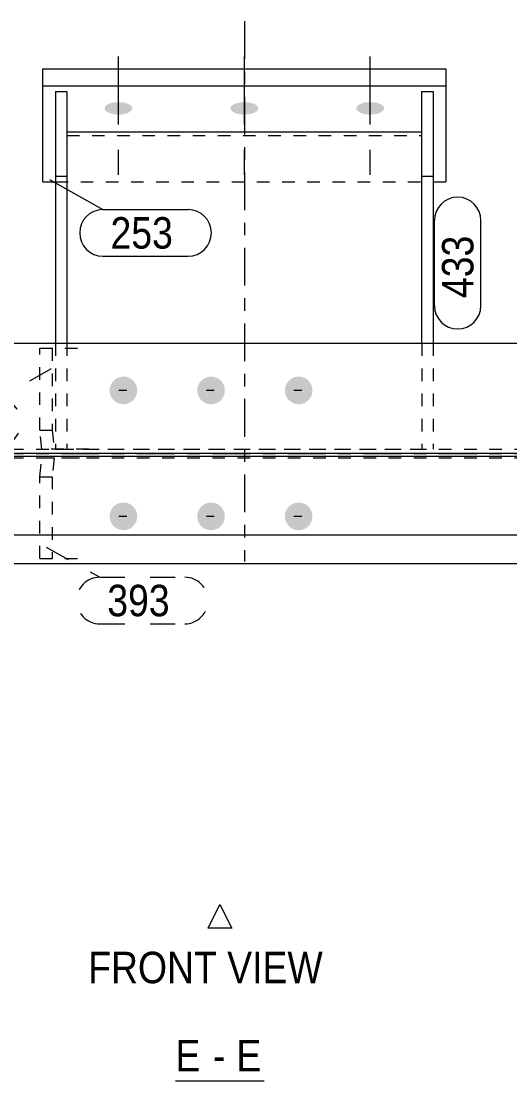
# Model space of a CAD drawing. Header units: millimetres. Extents: x 2 to 825, y 1 to 579.
# Drawn here: x 555.6 to 594.4, y 318.8 to 402.9 of the extents above; entities that cross this region are included whole.
import ezdxf

# ---------------------------------------------------------------- set-up
doc = ezdxf.new("R2010")
doc.units = ezdxf.units.MM
for name, pattern in [('XKITLINE00', [0]), ('XKITLINE01', [4, 1, -1, 1, -1]), ('XKITLINE02', [4, 2, -2]), ('XKITLINE03', [6, 3, -1, 1, -1])]:
    doc.linetypes.add(name, pattern=pattern)
for name, color, linetype, lineweight in [('Bolt', 3, 'Continuous', 0), ('Dimensions', 7, 'Continuous', 0), ('OtherObjectType', 7, 'Continuous', 0), ('Part', 2, 'Continuous', 0), ('PartMark', 7, 'Continuous', 0)]:
    doc.layers.add(name, color=color, linetype=linetype, lineweight=lineweight)
doc.styles.add('ARIAL', font='ARIAL.TTF')

# ---------------------------------------------------------------- blocks, each defined once
blk = doc.blocks.new('*A123')
at = {"layer": 'Bolt'}
for points in [[(564.811, 373.591), (564.81, 373.564), (564.808, 373.537), (564.806, 373.51), (564.803, 373.483), (564.799, 373.457), (564.795, 373.43), (564.79, 373.403), (564.784, 373.377), (564.778, 373.351), (564.771, 373.325), (564.764, 373.299), (564.756, 373.273), (564.747, 373.247), (564.738, 373.222), (564.728, 373.197), (564.717, 373.172), (564.706, 373.148), (564.694, 373.123), (564.682, 373.099), (564.669, 373.076), (564.655, 373.053), (564.641, 373.03), (564.627, 373.007), (564.611, 372.985), (564.596, 372.963), (564.579, 372.941), (564.563, 372.92), (564.545, 372.9), (564.528, 372.879), (564.509, 372.86), (564.491, 372.84), (564.471, 372.821), (564.452, 372.803), (564.432, 372.785), (564.411, 372.768), (564.39, 372.751), (564.369, 372.735), (564.347, 372.719), (564.325, 372.703), (564.302, 372.689), (564.279, 372.675), (564.256, 372.661), (564.233, 372.648), (564.209, 372.635), (564.185, 372.624), (564.16, 372.612), (564.136, 372.602), (564.111, 372.592), (564.086, 372.582), (564.06, 372.574), (564.035, 372.565), (564.009, 372.558), (563.983, 372.551), (563.957, 372.545), (563.931, 372.539), (563.904, 372.534), (563.878, 372.53), (563.851, 372.526), (563.824, 372.523), (563.798, 372.521), (563.771, 372.519), (563.744, 372.518), (563.717, 372.518), (563.69, 372.518), (563.663, 372.519), (563.637, 372.521), (563.61, 372.523), (563.583, 372.526), (563.557, 372.53), (563.53, 372.534), (563.504, 372.539), (563.477, 372.545), (563.451, 372.551), (563.425, 372.558), (563.4, 372.565), (563.374, 372.574), (563.349, 372.582), (563.323, 372.592), (563.298, 372.602), (563.274, 372.612), (563.249, 372.624), (563.225, 372.635), (563.201, 372.648), (563.178, 372.661), (563.155, 372.675), (563.132, 372.689), (563.109, 372.703), (563.087, 372.719), (563.065, 372.735), (563.044, 372.751), (563.023, 372.768), (563.003, 372.785), (562.982, 372.803), (562.963, 372.821), (562.944, 372.84), (562.925, 372.86), (562.907, 372.879), (562.889, 372.9), (562.871, 372.92), (562.855, 372.941), (562.838, 372.963), (562.823, 372.985), (562.808, 373.007), (562.793, 373.03), (562.779, 373.053), (562.765, 373.076), (562.752, 373.099), (562.74, 373.123), (562.728, 373.148), (562.717, 373.172), (562.706, 373.197), (562.696, 373.222), (562.687, 373.247), (562.678, 373.273), (562.67, 373.299), (562.663, 373.325), (562.656, 373.351), (562.65, 373.377), (562.644, 373.403), (562.639, 373.43), (562.635, 373.457), (562.631, 373.483), (562.628, 373.51), (562.626, 373.537), (562.624, 373.564), (562.623, 373.591), (562.623, 373.618), (562.623, 373.645), (562.624, 373.672), (562.626, 373.699), (562.628, 373.726), (562.631, 373.753), (562.635, 373.779), (562.639, 373.806), (562.644, 373.833), (562.65, 373.859), (562.656, 373.885), (562.663, 373.911), (562.67, 373.937), (562.678, 373.963), (562.687, 373.989), (562.696, 374.014), (562.706, 374.039), (562.717, 374.064), (562.728, 374.088), (562.74, 374.113), (562.752, 374.137), (562.765, 374.16), (562.779, 374.184), (562.793, 374.207), (562.808, 374.229), (562.823, 374.251), (562.838, 374.273), (562.855, 374.295), (562.871, 374.316), (562.889, 374.337), (562.907, 374.357), (562.925, 374.377), (562.944, 374.396), (562.963, 374.415), (562.982, 374.433), (563.003, 374.451), (563.023, 374.468), (563.044, 374.485), (563.065, 374.502), (563.087, 374.517), (563.109, 374.533), (563.132, 374.547), (563.155, 374.562), (563.178, 374.575), (563.201, 374.588), (563.225, 374.601), (563.249, 374.612), (563.274, 374.624), (563.298, 374.634), (563.323, 374.644), (563.349, 374.654), (563.374, 374.663), (563.4, 374.671), (563.425, 374.678), (563.451, 374.685), (563.477, 374.691), (563.504, 374.697), (563.53, 374.702), (563.557, 374.706), (563.583, 374.71), (563.61, 374.713), (563.637, 374.715), (563.663, 374.717), (563.69, 374.718), (563.717, 374.718), (563.744, 374.718), (563.771, 374.717), (563.798, 374.715), (563.824, 374.713), (563.851, 374.71), (563.878, 374.706), (563.904, 374.702), (563.931, 374.697), (563.957, 374.691), (563.983, 374.685), (564.009, 374.678), (564.035, 374.671), (564.06, 374.663), (564.086, 374.654), (564.111, 374.644), (564.136, 374.634), (564.16, 374.624), (564.185, 374.612), (564.209, 374.601), (564.233, 374.588), (564.256, 374.575), (564.279, 374.562), (564.302, 374.547), (564.325, 374.533), (564.347, 374.517), (564.369, 374.502), (564.39, 374.485), (564.411, 374.468), (564.432, 374.451), (564.452, 374.433), (564.471, 374.415), (564.491, 374.396), (564.509, 374.377), (564.528, 374.357), (564.545, 374.337), (564.563, 374.316), (564.579, 374.295), (564.596, 374.273), (564.611, 374.251), (564.627, 374.229), (564.641, 374.207), (564.655, 374.184), (564.669, 374.16), (564.682, 374.137), (564.694, 374.113), (564.706, 374.088), (564.717, 374.064), (564.728, 374.039), (564.738, 374.014), (564.747, 373.989), (564.756, 373.963), (564.764, 373.937), (564.771, 373.911), (564.778, 373.885), (564.784, 373.859), (564.79, 373.833), (564.795, 373.806), (564.799, 373.779), (564.803, 373.753), (564.806, 373.726), (564.808, 373.699), (564.81, 373.672), (564.811, 373.645), (564.811, 373.618)], [(571.772, 373.591), (571.771, 373.564), (571.769, 373.537), (571.767, 373.51), (571.764, 373.483), (571.761, 373.457), (571.756, 373.43), (571.751, 373.403), (571.746, 373.377), (571.74, 373.351), (571.733, 373.325), (571.725, 373.299), (571.717, 373.273), (571.708, 373.247), (571.699, 373.222), (571.689, 373.197), (571.679, 373.172), (571.667, 373.148), (571.656, 373.123), (571.643, 373.099), (571.63, 373.076), (571.617, 373.053), (571.603, 373.03), (571.588, 373.007), (571.573, 372.985), (571.557, 372.963), (571.541, 372.941), (571.524, 372.92), (571.507, 372.9), (571.489, 372.879), (571.471, 372.86), (571.452, 372.84), (571.433, 372.821), (571.413, 372.803), (571.393, 372.785), (571.372, 372.768), (571.352, 372.751), (571.33, 372.735), (571.308, 372.719), (571.286, 372.703), (571.264, 372.689), (571.241, 372.675), (571.218, 372.661), (571.194, 372.648), (571.17, 372.635), (571.146, 372.624), (571.122, 372.612), (571.097, 372.602), (571.072, 372.592), (571.047, 372.582), (571.022, 372.574), (570.996, 372.565), (570.97, 372.558), (570.944, 372.551), (570.918, 372.545), (570.892, 372.539), (570.866, 372.534), (570.839, 372.53), (570.812, 372.526), (570.786, 372.523), (570.759, 372.521), (570.732, 372.519), (570.705, 372.518), (570.678, 372.518), (570.652, 372.518), (570.625, 372.519), (570.598, 372.521), (570.571, 372.523), (570.545, 372.526), (570.518, 372.53), (570.491, 372.534), (570.465, 372.539), (570.439, 372.545), (570.413, 372.551), (570.387, 372.558), (570.361, 372.565), (570.335, 372.574), (570.31, 372.582), (570.285, 372.592), (570.26, 372.602), (570.235, 372.612), (570.211, 372.624), (570.187, 372.635), (570.163, 372.648), (570.139, 372.661), (570.116, 372.675), (570.093, 372.689), (570.071, 372.703), (570.049, 372.719), (570.027, 372.735), (570.005, 372.751), (569.985, 372.768), (569.964, 372.785), (569.944, 372.803), (569.924, 372.821), (569.905, 372.84), (569.886, 372.86), (569.868, 372.879), (569.85, 372.9), (569.833, 372.92), (569.816, 372.941), (569.8, 372.963), (569.784, 372.985), (569.769, 373.007), (569.754, 373.03), (569.74, 373.053), (569.727, 373.076), (569.714, 373.099), (569.701, 373.123), (569.69, 373.148), (569.678, 373.172), (569.668, 373.197), (569.658, 373.222), (569.648, 373.247), (569.64, 373.273), (569.632, 373.299), (569.624, 373.325), (569.617, 373.351), (569.611, 373.377), (569.606, 373.403), (569.601, 373.43), (569.596, 373.457), (569.593, 373.483), (569.59, 373.51), (569.588, 373.537), (569.586, 373.564), (569.585, 373.591), (569.585, 373.618), (569.585, 373.645), (569.586, 373.672), (569.588, 373.699), (569.59, 373.726), (569.593, 373.753), (569.596, 373.779), (569.601, 373.806), (569.606, 373.833), (569.611, 373.859), (569.617, 373.885), (569.624, 373.911), (569.632, 373.937), (569.64, 373.963), (569.648, 373.989), (569.658, 374.014), (569.668, 374.039), (569.678, 374.064), (569.69, 374.088), (569.701, 374.113), (569.714, 374.137), (569.727, 374.16), (569.74, 374.184), (569.754, 374.207), (569.769, 374.229), (569.784, 374.251), (569.8, 374.273), (569.816, 374.295), (569.833, 374.316), (569.85, 374.337), (569.868, 374.357), (569.886, 374.377), (569.905, 374.396), (569.924, 374.415), (569.944, 374.433), (569.964, 374.451), (569.985, 374.468), (570.005, 374.485), (570.027, 374.502), (570.049, 374.517), (570.071, 374.533), (570.093, 374.547), (570.116, 374.562), (570.139, 374.575), (570.163, 374.588), (570.187, 374.601), (570.211, 374.612), (570.235, 374.624), (570.26, 374.634), (570.285, 374.644), (570.31, 374.654), (570.335, 374.663), (570.361, 374.671), (570.387, 374.678), (570.413, 374.685), (570.439, 374.691), (570.465, 374.697), (570.491, 374.702), (570.518, 374.706), (570.545, 374.71), (570.571, 374.713), (570.598, 374.715), (570.625, 374.717), (570.652, 374.718), (570.678, 374.718), (570.705, 374.718), (570.732, 374.717), (570.759, 374.715), (570.786, 374.713), (570.812, 374.71), (570.839, 374.706), (570.866, 374.702), (570.892, 374.697), (570.918, 374.691), (570.944, 374.685), (570.97, 374.678), (570.996, 374.671), (571.022, 374.663), (571.047, 374.654), (571.072, 374.644), (571.097, 374.634), (571.122, 374.624), (571.146, 374.612), (571.17, 374.601), (571.194, 374.588), (571.218, 374.575), (571.241, 374.562), (571.264, 374.547), (571.286, 374.533), (571.308, 374.517), (571.33, 374.502), (571.352, 374.485), (571.372, 374.468), (571.393, 374.451), (571.413, 374.433), (571.433, 374.415), (571.452, 374.396), (571.471, 374.377), (571.489, 374.357), (571.507, 374.337), (571.524, 374.316), (571.541, 374.295), (571.557, 374.273), (571.573, 374.251), (571.588, 374.229), (571.603, 374.207), (571.617, 374.184), (571.63, 374.16), (571.643, 374.137), (571.656, 374.113), (571.667, 374.088), (571.679, 374.064), (571.689, 374.039), (571.699, 374.014), (571.708, 373.989), (571.717, 373.963), (571.725, 373.937), (571.733, 373.911), (571.74, 373.885), (571.746, 373.859), (571.751, 373.833), (571.756, 373.806), (571.761, 373.779), (571.764, 373.753), (571.767, 373.726), (571.769, 373.699), (571.771, 373.672), (571.772, 373.645), (571.772, 373.618)], [(578.733, 373.591), (578.732, 373.564), (578.731, 373.537), (578.729, 373.51), (578.726, 373.483), (578.722, 373.457), (578.718, 373.43), (578.713, 373.403), (578.707, 373.377), (578.701, 373.351), (578.694, 373.325), (578.687, 373.299), (578.679, 373.273), (578.67, 373.247), (578.66, 373.222), (578.651, 373.197), (578.64, 373.172), (578.629, 373.148), (578.617, 373.123), (578.605, 373.099), (578.592, 373.076), (578.578, 373.053), (578.564, 373.03), (578.549, 373.007), (578.534, 372.985), (578.519, 372.963), (578.502, 372.941), (578.485, 372.92), (578.468, 372.9), (578.45, 372.879), (578.432, 372.86), (578.413, 372.84), (578.394, 372.821), (578.375, 372.803), (578.354, 372.785), (578.334, 372.768), (578.313, 372.751), (578.292, 372.735), (578.27, 372.719), (578.248, 372.703), (578.225, 372.689), (578.202, 372.675), (578.179, 372.661), (578.156, 372.648), (578.132, 372.635), (578.108, 372.624), (578.083, 372.612), (578.058, 372.602), (578.034, 372.592), (578.008, 372.582), (577.983, 372.574), (577.957, 372.565), (577.932, 372.558), (577.906, 372.551), (577.88, 372.545), (577.853, 372.539), (577.827, 372.534), (577.8, 372.53), (577.774, 372.526), (577.747, 372.523), (577.72, 372.521), (577.694, 372.519), (577.667, 372.518), (577.64, 372.518), (577.613, 372.518), (577.586, 372.519), (577.559, 372.521), (577.533, 372.523), (577.506, 372.526), (577.479, 372.53), (577.453, 372.534), (577.426, 372.539), (577.4, 372.545), (577.374, 372.551), (577.348, 372.558), (577.322, 372.565), (577.297, 372.574), (577.271, 372.582), (577.246, 372.592), (577.221, 372.602), (577.197, 372.612), (577.172, 372.624), (577.148, 372.635), (577.124, 372.648), (577.101, 372.661), (577.077, 372.675), (577.055, 372.689), (577.032, 372.703), (577.01, 372.719), (576.988, 372.735), (576.967, 372.751), (576.946, 372.768), (576.925, 372.785), (576.905, 372.803), (576.886, 372.821), (576.866, 372.84), (576.848, 372.86), (576.829, 372.879), (576.812, 372.9), (576.794, 372.92), (576.777, 372.941), (576.761, 372.963), (576.745, 372.985), (576.73, 373.007), (576.716, 373.03), (576.702, 373.053), (576.688, 373.076), (576.675, 373.099), (576.663, 373.123), (576.651, 373.148), (576.64, 373.172), (576.629, 373.197), (576.619, 373.222), (576.61, 373.247), (576.601, 373.273), (576.593, 373.299), (576.586, 373.325), (576.579, 373.351), (576.573, 373.377), (576.567, 373.403), (576.562, 373.43), (576.558, 373.457), (576.554, 373.483), (576.551, 373.51), (576.549, 373.537), (576.547, 373.564), (576.546, 373.591), (576.546, 373.618), (576.546, 373.645), (576.547, 373.672), (576.549, 373.699), (576.551, 373.726), (576.554, 373.753), (576.558, 373.779), (576.562, 373.806), (576.567, 373.833), (576.573, 373.859), (576.579, 373.885), (576.586, 373.911), (576.593, 373.937), (576.601, 373.963), (576.61, 373.989), (576.619, 374.014), (576.629, 374.039), (576.64, 374.064), (576.651, 374.088), (576.663, 374.113), (576.675, 374.137), (576.688, 374.16), (576.702, 374.184), (576.716, 374.207), (576.73, 374.229), (576.745, 374.251), (576.761, 374.273), (576.777, 374.295), (576.794, 374.316), (576.812, 374.337), (576.829, 374.357), (576.848, 374.377), (576.866, 374.396), (576.886, 374.415), (576.905, 374.433), (576.925, 374.451), (576.946, 374.468), (576.967, 374.485), (576.988, 374.502), (577.01, 374.517), (577.032, 374.533), (577.055, 374.547), (577.077, 374.562), (577.101, 374.575), (577.124, 374.588), (577.148, 374.601), (577.172, 374.612), (577.197, 374.624), (577.221, 374.634), (577.246, 374.644), (577.271, 374.654), (577.297, 374.663), (577.322, 374.671), (577.348, 374.678), (577.374, 374.685), (577.4, 374.691), (577.426, 374.697), (577.453, 374.702), (577.479, 374.706), (577.506, 374.71), (577.533, 374.713), (577.559, 374.715), (577.586, 374.717), (577.613, 374.718), (577.64, 374.718), (577.667, 374.718), (577.694, 374.717), (577.72, 374.715), (577.747, 374.713), (577.774, 374.71), (577.8, 374.706), (577.827, 374.702), (577.853, 374.697), (577.88, 374.691), (577.906, 374.685), (577.932, 374.678), (577.957, 374.671), (577.983, 374.663), (578.008, 374.654), (578.034, 374.644), (578.058, 374.634), (578.083, 374.624), (578.108, 374.612), (578.132, 374.601), (578.156, 374.588), (578.179, 374.575), (578.202, 374.562), (578.225, 374.547), (578.248, 374.533), (578.27, 374.517), (578.292, 374.502), (578.313, 374.485), (578.334, 374.468), (578.354, 374.451), (578.375, 374.433), (578.394, 374.415), (578.413, 374.396), (578.432, 374.377), (578.45, 374.357), (578.468, 374.337), (578.485, 374.316), (578.502, 374.295), (578.519, 374.273), (578.534, 374.251), (578.549, 374.229), (578.564, 374.207), (578.578, 374.184), (578.592, 374.16), (578.605, 374.137), (578.617, 374.113), (578.629, 374.088), (578.64, 374.064), (578.651, 374.039), (578.66, 374.014), (578.67, 373.989), (578.679, 373.963), (578.687, 373.937), (578.694, 373.911), (578.701, 373.885), (578.707, 373.859), (578.713, 373.833), (578.718, 373.806), (578.722, 373.779), (578.726, 373.753), (578.729, 373.726), (578.731, 373.699), (578.732, 373.672), (578.733, 373.645), (578.734, 373.618)], [(564.811, 363.591), (564.81, 363.564), (564.808, 363.537), (564.806, 363.51), (564.803, 363.483), (564.799, 363.457), (564.795, 363.43), (564.79, 363.403), (564.784, 363.377), (564.778, 363.351), (564.771, 363.325), (564.764, 363.299), (564.756, 363.273), (564.747, 363.247), (564.738, 363.222), (564.728, 363.197), (564.717, 363.172), (564.706, 363.148), (564.694, 363.123), (564.682, 363.099), (564.669, 363.076), (564.655, 363.053), (564.641, 363.03), (564.627, 363.007), (564.611, 362.985), (564.596, 362.963), (564.579, 362.941), (564.563, 362.92), (564.545, 362.9), (564.528, 362.879), (564.509, 362.86), (564.491, 362.84), (564.471, 362.821), (564.452, 362.803), (564.432, 362.785), (564.411, 362.768), (564.39, 362.751), (564.369, 362.735), (564.347, 362.719), (564.325, 362.703), (564.302, 362.689), (564.279, 362.675), (564.256, 362.661), (564.233, 362.648), (564.209, 362.635), (564.185, 362.624), (564.16, 362.612), (564.136, 362.602), (564.111, 362.592), (564.086, 362.582), (564.06, 362.574), (564.035, 362.565), (564.009, 362.558), (563.983, 362.551), (563.957, 362.545), (563.931, 362.539), (563.904, 362.534), (563.878, 362.53), (563.851, 362.526), (563.824, 362.523), (563.798, 362.521), (563.771, 362.519), (563.744, 362.518), (563.717, 362.518), (563.69, 362.518), (563.663, 362.519), (563.637, 362.521), (563.61, 362.523), (563.583, 362.526), (563.557, 362.53), (563.53, 362.534), (563.504, 362.539), (563.477, 362.545), (563.451, 362.551), (563.425, 362.558), (563.4, 362.565), (563.374, 362.574), (563.349, 362.582), (563.323, 362.592), (563.298, 362.602), (563.274, 362.612), (563.249, 362.624), (563.225, 362.635), (563.201, 362.648), (563.178, 362.661), (563.155, 362.675), (563.132, 362.689), (563.109, 362.703), (563.087, 362.719), (563.065, 362.735), (563.044, 362.751), (563.023, 362.768), (563.003, 362.785), (562.982, 362.803), (562.963, 362.821), (562.944, 362.84), (562.925, 362.86), (562.907, 362.879), (562.889, 362.9), (562.871, 362.92), (562.855, 362.941), (562.838, 362.963), (562.823, 362.985), (562.808, 363.007), (562.793, 363.03), (562.779, 363.053), (562.765, 363.076), (562.752, 363.099), (562.74, 363.123), (562.728, 363.148), (562.717, 363.172), (562.706, 363.197), (562.696, 363.222), (562.687, 363.247), (562.678, 363.273), (562.67, 363.299), (562.663, 363.325), (562.656, 363.351), (562.65, 363.377), (562.644, 363.403), (562.639, 363.43), (562.635, 363.457), (562.631, 363.483), (562.628, 363.51), (562.626, 363.537), (562.624, 363.564), (562.623, 363.591), (562.623, 363.618), (562.623, 363.645), (562.624, 363.672), (562.626, 363.699), (562.628, 363.726), (562.631, 363.753), (562.635, 363.779), (562.639, 363.806), (562.644, 363.833), (562.65, 363.859), (562.656, 363.885), (562.663, 363.911), (562.67, 363.937), (562.678, 363.963), (562.687, 363.989), (562.696, 364.014), (562.706, 364.039), (562.717, 364.064), (562.728, 364.088), (562.74, 364.113), (562.752, 364.137), (562.765, 364.16), (562.779, 364.184), (562.793, 364.207), (562.808, 364.229), (562.823, 364.251), (562.838, 364.273), (562.855, 364.295), (562.871, 364.316), (562.889, 364.337), (562.907, 364.357), (562.925, 364.377), (562.944, 364.396), (562.963, 364.415), (562.982, 364.433), (563.003, 364.451), (563.023, 364.468), (563.044, 364.485), (563.065, 364.502), (563.087, 364.517), (563.109, 364.533), (563.132, 364.547), (563.155, 364.562), (563.178, 364.575), (563.201, 364.588), (563.225, 364.601), (563.249, 364.612), (563.274, 364.624), (563.298, 364.634), (563.323, 364.644), (563.349, 364.654), (563.374, 364.663), (563.4, 364.671), (563.425, 364.678), (563.451, 364.685), (563.477, 364.691), (563.504, 364.697), (563.53, 364.702), (563.557, 364.706), (563.583, 364.71), (563.61, 364.713), (563.637, 364.715), (563.663, 364.717), (563.69, 364.718), (563.717, 364.718), (563.744, 364.718), (563.771, 364.717), (563.798, 364.715), (563.824, 364.713), (563.851, 364.71), (563.878, 364.706), (563.904, 364.702), (563.931, 364.697), (563.957, 364.691), (563.983, 364.685), (564.009, 364.678), (564.035, 364.671), (564.06, 364.663), (564.086, 364.654), (564.111, 364.644), (564.136, 364.634), (564.16, 364.624), (564.185, 364.612), (564.209, 364.601), (564.233, 364.588), (564.256, 364.575), (564.279, 364.562), (564.302, 364.547), (564.325, 364.533), (564.347, 364.517), (564.369, 364.502), (564.39, 364.485), (564.411, 364.468), (564.432, 364.451), (564.452, 364.433), (564.471, 364.415), (564.491, 364.396), (564.509, 364.377), (564.528, 364.357), (564.545, 364.337), (564.563, 364.316), (564.579, 364.295), (564.596, 364.273), (564.611, 364.251), (564.627, 364.229), (564.641, 364.207), (564.655, 364.184), (564.669, 364.16), (564.682, 364.137), (564.694, 364.113), (564.706, 364.088), (564.717, 364.064), (564.728, 364.039), (564.738, 364.014), (564.747, 363.989), (564.756, 363.963), (564.764, 363.937), (564.771, 363.911), (564.778, 363.885), (564.784, 363.859), (564.79, 363.833), (564.795, 363.806), (564.799, 363.779), (564.803, 363.753), (564.806, 363.726), (564.808, 363.699), (564.81, 363.672), (564.811, 363.645), (564.811, 363.618)], [(571.772, 363.591), (571.771, 363.564), (571.769, 363.537), (571.767, 363.51), (571.764, 363.483), (571.761, 363.457), (571.756, 363.43), (571.751, 363.403), (571.746, 363.377), (571.74, 363.351), (571.733, 363.325), (571.725, 363.299), (571.717, 363.273), (571.708, 363.247), (571.699, 363.222), (571.689, 363.197), (571.679, 363.172), (571.667, 363.148), (571.656, 363.123), (571.643, 363.099), (571.63, 363.076), (571.617, 363.053), (571.603, 363.03), (571.588, 363.007), (571.573, 362.985), (571.557, 362.963), (571.541, 362.941), (571.524, 362.92), (571.507, 362.9), (571.489, 362.879), (571.471, 362.86), (571.452, 362.84), (571.433, 362.821), (571.413, 362.803), (571.393, 362.785), (571.372, 362.768), (571.352, 362.751), (571.33, 362.735), (571.308, 362.719), (571.286, 362.703), (571.264, 362.689), (571.241, 362.675), (571.218, 362.661), (571.194, 362.648), (571.17, 362.635), (571.146, 362.624), (571.122, 362.612), (571.097, 362.602), (571.072, 362.592), (571.047, 362.582), (571.022, 362.574), (570.996, 362.565), (570.97, 362.558), (570.944, 362.551), (570.918, 362.545), (570.892, 362.539), (570.866, 362.534), (570.839, 362.53), (570.812, 362.526), (570.786, 362.523), (570.759, 362.521), (570.732, 362.519), (570.705, 362.518), (570.678, 362.518), (570.652, 362.518), (570.625, 362.519), (570.598, 362.521), (570.571, 362.523), (570.545, 362.526), (570.518, 362.53), (570.491, 362.534), (570.465, 362.539), (570.439, 362.545), (570.413, 362.551), (570.387, 362.558), (570.361, 362.565), (570.335, 362.574), (570.31, 362.582), (570.285, 362.592), (570.26, 362.602), (570.235, 362.612), (570.211, 362.624), (570.187, 362.635), (570.163, 362.648), (570.139, 362.661), (570.116, 362.675), (570.093, 362.689), (570.071, 362.703), (570.049, 362.719), (570.027, 362.735), (570.005, 362.751), (569.985, 362.768), (569.964, 362.785), (569.944, 362.803), (569.924, 362.821), (569.905, 362.84), (569.886, 362.86), (569.868, 362.879), (569.85, 362.9), (569.833, 362.92), (569.816, 362.941), (569.8, 362.963), (569.784, 362.985), (569.769, 363.007), (569.754, 363.03), (569.74, 363.053), (569.727, 363.076), (569.714, 363.099), (569.701, 363.123), (569.69, 363.148), (569.678, 363.172), (569.668, 363.197), (569.658, 363.222), (569.648, 363.247), (569.64, 363.273), (569.632, 363.299), (569.624, 363.325), (569.617, 363.351), (569.611, 363.377), (569.606, 363.403), (569.601, 363.43), (569.596, 363.457), (569.593, 363.483), (569.59, 363.51), (569.588, 363.537), (569.586, 363.564), (569.585, 363.591), (569.585, 363.618), (569.585, 363.645), (569.586, 363.672), (569.588, 363.699), (569.59, 363.726), (569.593, 363.753), (569.596, 363.779), (569.601, 363.806), (569.606, 363.833), (569.611, 363.859), (569.617, 363.885), (569.624, 363.911), (569.632, 363.937), (569.64, 363.963), (569.648, 363.989), (569.658, 364.014), (569.668, 364.039), (569.678, 364.064), (569.69, 364.088), (569.701, 364.113), (569.714, 364.137), (569.727, 364.16), (569.74, 364.184), (569.754, 364.207), (569.769, 364.229), (569.784, 364.251), (569.8, 364.273), (569.816, 364.295), (569.833, 364.316), (569.85, 364.337), (569.868, 364.357), (569.886, 364.377), (569.905, 364.396), (569.924, 364.415), (569.944, 364.433), (569.964, 364.451), (569.985, 364.468), (570.005, 364.485), (570.027, 364.502), (570.049, 364.517), (570.071, 364.533), (570.093, 364.547), (570.116, 364.562), (570.139, 364.575), (570.163, 364.588), (570.187, 364.601), (570.211, 364.612), (570.235, 364.624), (570.26, 364.634), (570.285, 364.644), (570.31, 364.654), (570.335, 364.663), (570.361, 364.671), (570.387, 364.678), (570.413, 364.685), (570.439, 364.691), (570.465, 364.697), (570.491, 364.702), (570.518, 364.706), (570.545, 364.71), (570.571, 364.713), (570.598, 364.715), (570.625, 364.717), (570.652, 364.718), (570.678, 364.718), (570.705, 364.718), (570.732, 364.717), (570.759, 364.715), (570.786, 364.713), (570.812, 364.71), (570.839, 364.706), (570.866, 364.702), (570.892, 364.697), (570.918, 364.691), (570.944, 364.685), (570.97, 364.678), (570.996, 364.671), (571.022, 364.663), (571.047, 364.654), (571.072, 364.644), (571.097, 364.634), (571.122, 364.624), (571.146, 364.612), (571.17, 364.601), (571.194, 364.588), (571.218, 364.575), (571.241, 364.562), (571.264, 364.547), (571.286, 364.533), (571.308, 364.517), (571.33, 364.502), (571.352, 364.485), (571.372, 364.468), (571.393, 364.451), (571.413, 364.433), (571.433, 364.415), (571.452, 364.396), (571.471, 364.377), (571.489, 364.357), (571.507, 364.337), (571.524, 364.316), (571.541, 364.295), (571.557, 364.273), (571.573, 364.251), (571.588, 364.229), (571.603, 364.207), (571.617, 364.184), (571.63, 364.16), (571.643, 364.137), (571.656, 364.113), (571.667, 364.088), (571.679, 364.064), (571.689, 364.039), (571.699, 364.014), (571.708, 363.989), (571.717, 363.963), (571.725, 363.937), (571.733, 363.911), (571.74, 363.885), (571.746, 363.859), (571.751, 363.833), (571.756, 363.806), (571.761, 363.779), (571.764, 363.753), (571.767, 363.726), (571.769, 363.699), (571.771, 363.672), (571.772, 363.645), (571.772, 363.618)], [(578.733, 363.591), (578.732, 363.564), (578.731, 363.537), (578.729, 363.51), (578.726, 363.483), (578.722, 363.457), (578.718, 363.43), (578.713, 363.403), (578.707, 363.377), (578.701, 363.351), (578.694, 363.325), (578.687, 363.299), (578.679, 363.273), (578.67, 363.247), (578.66, 363.222), (578.651, 363.197), (578.64, 363.172), (578.629, 363.148), (578.617, 363.123), (578.605, 363.099), (578.592, 363.076), (578.578, 363.053), (578.564, 363.03), (578.549, 363.007), (578.534, 362.985), (578.519, 362.963), (578.502, 362.941), (578.485, 362.92), (578.468, 362.9), (578.45, 362.879), (578.432, 362.86), (578.413, 362.84), (578.394, 362.821), (578.375, 362.803), (578.354, 362.785), (578.334, 362.768), (578.313, 362.751), (578.292, 362.735), (578.27, 362.719), (578.248, 362.703), (578.225, 362.689), (578.202, 362.675), (578.179, 362.661), (578.156, 362.648), (578.132, 362.635), (578.108, 362.624), (578.083, 362.612), (578.058, 362.602), (578.034, 362.592), (578.008, 362.582), (577.983, 362.574), (577.957, 362.565), (577.932, 362.558), (577.906, 362.551), (577.88, 362.545), (577.853, 362.539), (577.827, 362.534), (577.8, 362.53), (577.774, 362.526), (577.747, 362.523), (577.72, 362.521), (577.694, 362.519), (577.667, 362.518), (577.64, 362.518), (577.613, 362.518), (577.586, 362.519), (577.559, 362.521), (577.533, 362.523), (577.506, 362.526), (577.479, 362.53), (577.453, 362.534), (577.426, 362.539), (577.4, 362.545), (577.374, 362.551), (577.348, 362.558), (577.322, 362.565), (577.297, 362.574), (577.271, 362.582), (577.246, 362.592), (577.221, 362.602), (577.197, 362.612), (577.172, 362.624), (577.148, 362.635), (577.124, 362.648), (577.101, 362.661), (577.077, 362.675), (577.055, 362.689), (577.032, 362.703), (577.01, 362.719), (576.988, 362.735), (576.967, 362.751), (576.946, 362.768), (576.925, 362.785), (576.905, 362.803), (576.886, 362.821), (576.866, 362.84), (576.848, 362.86), (576.829, 362.879), (576.812, 362.9), (576.794, 362.92), (576.777, 362.941), (576.761, 362.963), (576.745, 362.985), (576.73, 363.007), (576.716, 363.03), (576.702, 363.053), (576.688, 363.076), (576.675, 363.099), (576.663, 363.123), (576.651, 363.148), (576.64, 363.172), (576.629, 363.197), (576.619, 363.222), (576.61, 363.247), (576.601, 363.273), (576.593, 363.299), (576.586, 363.325), (576.579, 363.351), (576.573, 363.377), (576.567, 363.403), (576.562, 363.43), (576.558, 363.457), (576.554, 363.483), (576.551, 363.51), (576.549, 363.537), (576.547, 363.564), (576.546, 363.591), (576.546, 363.618), (576.546, 363.645), (576.547, 363.672), (576.549, 363.699), (576.551, 363.726), (576.554, 363.753), (576.558, 363.779), (576.562, 363.806), (576.567, 363.833), (576.573, 363.859), (576.579, 363.885), (576.586, 363.911), (576.593, 363.937), (576.601, 363.963), (576.61, 363.989), (576.619, 364.014), (576.629, 364.039), (576.64, 364.064), (576.651, 364.088), (576.663, 364.113), (576.675, 364.137), (576.688, 364.16), (576.702, 364.184), (576.716, 364.207), (576.73, 364.229), (576.745, 364.251), (576.761, 364.273), (576.777, 364.295), (576.794, 364.316), (576.812, 364.337), (576.829, 364.357), (576.848, 364.377), (576.866, 364.396), (576.886, 364.415), (576.905, 364.433), (576.925, 364.451), (576.946, 364.468), (576.967, 364.485), (576.988, 364.502), (577.01, 364.517), (577.032, 364.533), (577.055, 364.547), (577.077, 364.562), (577.101, 364.575), (577.124, 364.588), (577.148, 364.601), (577.172, 364.612), (577.197, 364.624), (577.221, 364.634), (577.246, 364.644), (577.271, 364.654), (577.297, 364.663), (577.322, 364.671), (577.348, 364.678), (577.374, 364.685), (577.4, 364.691), (577.426, 364.697), (577.453, 364.702), (577.479, 364.706), (577.506, 364.71), (577.533, 364.713), (577.559, 364.715), (577.586, 364.717), (577.613, 364.718), (577.64, 364.718), (577.667, 364.718), (577.694, 364.717), (577.72, 364.715), (577.747, 364.713), (577.774, 364.71), (577.8, 364.706), (577.827, 364.702), (577.853, 364.697), (577.88, 364.691), (577.906, 364.685), (577.932, 364.678), (577.957, 364.671), (577.983, 364.663), (578.008, 364.654), (578.034, 364.644), (578.058, 364.634), (578.083, 364.624), (578.108, 364.612), (578.132, 364.601), (578.156, 364.588), (578.179, 364.575), (578.202, 364.562), (578.225, 364.547), (578.248, 364.533), (578.27, 364.517), (578.292, 364.502), (578.313, 364.485), (578.334, 364.468), (578.354, 364.451), (578.375, 364.433), (578.394, 364.415), (578.413, 364.396), (578.432, 364.377), (578.45, 364.357), (578.468, 364.337), (578.485, 364.316), (578.502, 364.295), (578.519, 364.273), (578.534, 364.251), (578.549, 364.229), (578.564, 364.207), (578.578, 364.184), (578.592, 364.16), (578.605, 364.137), (578.617, 364.113), (578.629, 364.088), (578.64, 364.064), (578.651, 364.039), (578.66, 364.014), (578.67, 363.989), (578.679, 363.963), (578.687, 363.937), (578.694, 363.911), (578.701, 363.885), (578.707, 363.859), (578.713, 363.833), (578.718, 363.806), (578.722, 363.779), (578.726, 363.753), (578.729, 363.726), (578.731, 363.699), (578.732, 363.672), (578.733, 363.645), (578.734, 363.618)]]:
    blk.add_hatch(color=3, dxfattribs=at).paths.add_polyline_path(points, flags=17)
at = {"layer": 'Bolt', "color": 3, "linetype": 'XKITLINE00', "lineweight": 0}
for p, q in [((563.974, 373.618), (563.345, 373.618)), ((570.935, 373.618), (570.306, 373.618)), ((577.897, 373.618), (577.267, 373.618)), ((563.974, 363.618), (563.345, 363.618)), ((570.935, 363.618), (570.306, 363.618)), ((577.897, 363.618), (577.267, 363.618))]:
    blk.add_line(p, q, dxfattribs=at)
blk = doc.blocks.new('*A127')
at = {"layer": 'Bolt'}
for points in [[(563.376, 396.514), (563.43, 396.512), (563.484, 396.509), (563.537, 396.505), (563.59, 396.499), (563.642, 396.493), (563.693, 396.485), (563.743, 396.477), (563.793, 396.467), (563.841, 396.456), (563.888, 396.444), (563.934, 396.431), (563.978, 396.417), (564.02, 396.402), (564.061, 396.387), (564.1, 396.37), (564.137, 396.352), (564.173, 396.334), (564.206, 396.315), (564.237, 396.295), (564.266, 396.275), (564.293, 396.254), (564.317, 396.232), (564.339, 396.21), (564.358, 396.187), (564.375, 396.164), (564.389, 396.141), (564.401, 396.117), (564.411, 396.093), (564.417, 396.069), (564.421, 396.045), (564.422, 396.021), (564.421, 395.997), (564.417, 395.973), (564.411, 395.949), (564.401, 395.925), (564.389, 395.901), (564.375, 395.878), (564.358, 395.855), (564.339, 395.832), (564.317, 395.81), (564.293, 395.789), (564.266, 395.768), (564.237, 395.747), (564.206, 395.727), (564.173, 395.708), (564.137, 395.69), (564.1, 395.672), (564.061, 395.656), (564.02, 395.64), (563.978, 395.625), (563.934, 395.611), (563.888, 395.598), (563.841, 395.586), (563.793, 395.575), (563.743, 395.565), (563.693, 395.557), (563.642, 395.549), (563.59, 395.543), (563.537, 395.537), (563.484, 395.533), (563.43, 395.53), (563.376, 395.528), (563.322, 395.528), (563.268, 395.528), (563.215, 395.53), (563.161, 395.533), (563.108, 395.537), (563.055, 395.543), (563.003, 395.549), (562.952, 395.557), (562.901, 395.565), (562.852, 395.575), (562.804, 395.586), (562.757, 395.598), (562.711, 395.611), (562.667, 395.625), (562.625, 395.64), (562.584, 395.656), (562.545, 395.672), (562.507, 395.69), (562.472, 395.708), (562.439, 395.727), (562.408, 395.747), (562.379, 395.768), (562.352, 395.789), (562.328, 395.81), (562.306, 395.832), (562.287, 395.855), (562.27, 395.878), (562.255, 395.901), (562.244, 395.925), (562.234, 395.949), (562.228, 395.973), (562.224, 395.997), (562.222, 396.021), (562.224, 396.045), (562.228, 396.069), (562.234, 396.093), (562.244, 396.117), (562.255, 396.141), (562.27, 396.164), (562.287, 396.187), (562.306, 396.21), (562.328, 396.232), (562.352, 396.254), (562.379, 396.275), (562.408, 396.295), (562.439, 396.315), (562.472, 396.334), (562.507, 396.352), (562.545, 396.37), (562.584, 396.387), (562.625, 396.402), (562.667, 396.417), (562.711, 396.431), (562.757, 396.444), (562.804, 396.456), (562.852, 396.467), (562.901, 396.477), (562.952, 396.485), (563.003, 396.493), (563.055, 396.499), (563.108, 396.505), (563.161, 396.509), (563.215, 396.512), (563.268, 396.514), (563.322, 396.514)], [(573.376, 396.514), (573.43, 396.512), (573.484, 396.509), (573.537, 396.505), (573.59, 396.499), (573.642, 396.493), (573.693, 396.485), (573.743, 396.477), (573.793, 396.467), (573.841, 396.456), (573.888, 396.444), (573.934, 396.431), (573.978, 396.417), (574.02, 396.402), (574.061, 396.387), (574.1, 396.37), (574.137, 396.352), (574.173, 396.334), (574.206, 396.315), (574.237, 396.295), (574.266, 396.275), (574.293, 396.254), (574.317, 396.232), (574.339, 396.21), (574.358, 396.187), (574.375, 396.164), (574.389, 396.141), (574.401, 396.117), (574.411, 396.093), (574.417, 396.069), (574.421, 396.045), (574.422, 396.021), (574.421, 395.997), (574.417, 395.973), (574.411, 395.949), (574.401, 395.925), (574.389, 395.901), (574.375, 395.878), (574.358, 395.855), (574.339, 395.832), (574.317, 395.81), (574.293, 395.789), (574.266, 395.768), (574.237, 395.747), (574.206, 395.727), (574.173, 395.708), (574.137, 395.69), (574.1, 395.672), (574.061, 395.656), (574.02, 395.64), (573.978, 395.625), (573.934, 395.611), (573.888, 395.598), (573.841, 395.586), (573.793, 395.575), (573.743, 395.565), (573.693, 395.557), (573.642, 395.549), (573.59, 395.543), (573.537, 395.537), (573.484, 395.533), (573.43, 395.53), (573.376, 395.528), (573.322, 395.528), (573.268, 395.528), (573.215, 395.53), (573.161, 395.533), (573.108, 395.537), (573.055, 395.543), (573.003, 395.549), (572.952, 395.557), (572.901, 395.565), (572.852, 395.575), (572.804, 395.586), (572.757, 395.598), (572.711, 395.611), (572.667, 395.625), (572.625, 395.64), (572.584, 395.656), (572.545, 395.672), (572.507, 395.69), (572.472, 395.708), (572.439, 395.727), (572.408, 395.747), (572.379, 395.768), (572.352, 395.789), (572.328, 395.81), (572.306, 395.832), (572.287, 395.855), (572.27, 395.878), (572.255, 395.901), (572.244, 395.925), (572.234, 395.949), (572.228, 395.973), (572.224, 395.997), (572.222, 396.021), (572.224, 396.045), (572.228, 396.069), (572.234, 396.093), (572.244, 396.117), (572.255, 396.141), (572.27, 396.164), (572.287, 396.187), (572.306, 396.21), (572.328, 396.232), (572.352, 396.254), (572.379, 396.275), (572.408, 396.295), (572.439, 396.315), (572.472, 396.334), (572.507, 396.352), (572.545, 396.37), (572.584, 396.387), (572.625, 396.402), (572.667, 396.417), (572.711, 396.431), (572.757, 396.444), (572.804, 396.456), (572.852, 396.467), (572.901, 396.477), (572.952, 396.485), (573.003, 396.493), (573.055, 396.499), (573.108, 396.505), (573.161, 396.509), (573.215, 396.512), (573.268, 396.514), (573.322, 396.514)], [(583.376, 396.514), (583.43, 396.512), (583.484, 396.509), (583.537, 396.505), (583.59, 396.499), (583.642, 396.493), (583.693, 396.485), (583.743, 396.477), (583.793, 396.467), (583.841, 396.456), (583.888, 396.444), (583.934, 396.431), (583.978, 396.417), (584.02, 396.402), (584.061, 396.387), (584.1, 396.37), (584.137, 396.352), (584.173, 396.334), (584.206, 396.315), (584.237, 396.295), (584.266, 396.275), (584.293, 396.254), (584.317, 396.232), (584.339, 396.21), (584.358, 396.187), (584.375, 396.164), (584.389, 396.141), (584.401, 396.117), (584.411, 396.093), (584.417, 396.069), (584.421, 396.045), (584.422, 396.021), (584.421, 395.997), (584.417, 395.973), (584.411, 395.949), (584.401, 395.925), (584.389, 395.901), (584.375, 395.878), (584.358, 395.855), (584.339, 395.832), (584.317, 395.81), (584.293, 395.789), (584.266, 395.768), (584.237, 395.747), (584.206, 395.727), (584.173, 395.708), (584.137, 395.69), (584.1, 395.672), (584.061, 395.656), (584.02, 395.64), (583.978, 395.625), (583.934, 395.611), (583.888, 395.598), (583.841, 395.586), (583.793, 395.575), (583.743, 395.565), (583.693, 395.557), (583.642, 395.549), (583.59, 395.543), (583.537, 395.537), (583.484, 395.533), (583.43, 395.53), (583.376, 395.528), (583.322, 395.528), (583.268, 395.528), (583.215, 395.53), (583.161, 395.533), (583.108, 395.537), (583.055, 395.543), (583.003, 395.549), (582.952, 395.557), (582.901, 395.565), (582.852, 395.575), (582.804, 395.586), (582.757, 395.598), (582.711, 395.611), (582.667, 395.625), (582.625, 395.64), (582.584, 395.656), (582.545, 395.672), (582.507, 395.69), (582.472, 395.708), (582.439, 395.727), (582.408, 395.747), (582.379, 395.768), (582.352, 395.789), (582.328, 395.81), (582.306, 395.832), (582.287, 395.855), (582.27, 395.878), (582.255, 395.901), (582.244, 395.925), (582.234, 395.949), (582.228, 395.973), (582.224, 395.997), (582.222, 396.021), (582.224, 396.045), (582.228, 396.069), (582.234, 396.093), (582.244, 396.117), (582.255, 396.141), (582.27, 396.164), (582.287, 396.187), (582.306, 396.21), (582.328, 396.232), (582.352, 396.254), (582.379, 396.275), (582.408, 396.295), (582.439, 396.315), (582.472, 396.334), (582.507, 396.352), (582.545, 396.37), (582.584, 396.387), (582.625, 396.402), (582.667, 396.417), (582.711, 396.431), (582.757, 396.444), (582.804, 396.456), (582.852, 396.467), (582.901, 396.477), (582.952, 396.485), (583.003, 396.493), (583.055, 396.499), (583.108, 396.505), (583.161, 396.509), (583.215, 396.512), (583.268, 396.514), (583.322, 396.514)]]:
    blk.add_hatch(color=3, dxfattribs=at).paths.add_polyline_path(points, flags=17)
at = {"layer": 'Bolt', "color": 3, "linetype": 'XKITLINE00', "lineweight": 0}
for p, q in [((563.322, 394.77), (563.322, 400.133)), ((573.322, 394.77), (573.322, 400.133)), ((583.322, 394.77), (583.322, 400.133))]:
    blk.add_line(p, q, dxfattribs=at)
at = {"layer": 'Bolt', "color": 3, "linetype": 'XKITLINE02', "lineweight": 0}
for p, q in [((563.322, 390.734), (563.322, 396.098)), ((573.322, 390.734), (573.322, 396.098)), ((583.322, 390.734), (583.322, 396.098))]:
    blk.add_line(p, q, dxfattribs=at)
blk = doc.blocks.new('*A128')
at = {"layer": 'Part', "color": 2, "linetype": 'XKITLINE00', "lineweight": 0}
for p, q in [((498.785, 377.368), (625.139, 377.368)), ((498.785, 359.868), (596.322, 359.868))]:
    blk.add_line(p, q, dxfattribs=at)
at = {"layer": 'Part', "color": 7, "linetype": 'XKITLINE01', "lineweight": 0}
for p, q in [((498.785, 368.968), (625.139, 368.968)), ((498.785, 368.268), (625.139, 368.268))]:
    blk.add_line(p, q, dxfattribs=at)
at = {"layer": 'Part', "color": 7, "linetype": 'XKITLINE03', "lineweight": 0}
blk.add_line((498.785, 368.618), (635.084, 368.618), dxfattribs=at)
blk = doc.blocks.new('*A129')
at = {"layer": 'Part', "color": 7, "linetype": 'XKITLINE01', "lineweight": 0}
for p, q in [((557.068, 376.968), (560.972, 376.968)), ((557.068, 370.468), (557.068, 376.968)), ((558.063, 376.968), (558.063, 370.468)), ((557.226, 368.968), (557.068, 370.468)), ((557.068, 370.468), (558.063, 370.468)), ((558.063, 370.468), (558.22, 368.968)), ((560.972, 368.968), (557.226, 368.968))]:
    blk.add_line(p, q, dxfattribs=at)
blk = doc.blocks.new('*A130')
at = {"layer": 'Part', "color": 7, "linetype": 'XKITLINE01', "lineweight": 0}
for p, q in [((557.068, 366.768), (557.226, 368.268)), ((557.226, 368.268), (560.972, 368.268)), ((558.22, 368.268), (558.063, 366.768)), ((557.068, 360.268), (557.068, 366.768)), ((557.068, 366.768), (558.063, 366.768)), ((558.063, 366.768), (558.063, 360.268)), ((557.068, 360.268), (560.972, 360.268))]:
    blk.add_line(p, q, dxfattribs=at)
blk = doc.blocks.new('*A138')
at = {"layer": 'Part', "color": 7, "linetype": 'XKITLINE03', "lineweight": 0}
blk.add_line((573.322, 402.942), (573.322, 360.03), dxfattribs=at)
at = {"layer": 'Part', "color": 2, "linetype": 'XKITLINE00', "lineweight": 0}
for p, q in [((558.322, 397.366), (559.222, 397.366)), ((558.322, 397.366), (558.322, 377.368)), ((559.222, 397.366), (559.222, 377.368)), ((587.422, 377.368), (587.422, 397.366)), ((587.422, 397.366), (588.322, 397.366)), ((588.322, 397.366), (588.322, 377.368)), ((559.222, 394.149), (587.422, 394.149)), ((558.322, 369.002), (558.322, 368.968)), ((558.322, 368.968), (558.485, 368.968))]:
    blk.add_line(p, q, dxfattribs=at)
at = {"layer": 'Part', "color": 7, "linetype": 'XKITLINE01', "lineweight": 0}
for p, q in [((559.222, 393.858), (587.422, 393.858)), ((558.322, 390.641), (559.222, 390.641)), ((587.422, 390.641), (588.322, 390.641)), ((558.322, 377.368), (558.322, 369.002)), ((559.222, 377.368), (559.222, 368.968)), ((587.422, 377.368), (587.422, 368.968)), ((588.322, 377.368), (588.322, 368.968)), ((558.485, 368.968), (588.322, 368.968))]:
    blk.add_line(p, q, dxfattribs=at)
blk = doc.blocks.new('*A139')
at = {"layer": 'Part', "color": 2, "linetype": 'XKITLINE00', "lineweight": 0}
for p, q in [((557.322, 390.192), (557.322, 399.155)), ((557.322, 399.155), (589.322, 399.155)), ((589.322, 399.155), (589.322, 390.192)), ((557.322, 397.815), (589.322, 397.815)), ((557.322, 390.192), (558.322, 390.192)), ((588.322, 390.192), (589.322, 390.192))]:
    blk.add_line(p, q, dxfattribs=at)
at = {"layer": 'Part', "color": 7, "linetype": 'XKITLINE01', "lineweight": 0}
blk.add_line((558.322, 390.192), (588.322, 390.192), dxfattribs=at)
blk = doc.blocks.new('*A338')
at = {"layer": 'Dimensions', "color": 7, "linetype": 'XKITLINE00', "lineweight": 0}
for p, q in [((619.376, 368.368), (517.123, 368.368)), ((619.376, 362.118), (517.123, 362.118))]:
    blk.add_line(p, q, dxfattribs=at)
blk = doc.blocks.new('*A339')
at = {"layer": 'Dimensions', "color": 7, "linetype": 'XKITLINE00', "lineweight": 0}
for p, q in [((624.139, 368.618), (517.573, 368.618)), ((619.376, 368.368), (517.573, 368.368))]:
    blk.add_line(p, q, dxfattribs=at)
blk = doc.blocks.new('*A340')
at = {"layer": 'PartMark', "color": 7, "linetype": 'XKITLINE00', "lineweight": 0}
for p, q in [((557.847, 390.374), (562.09, 387.981)), ((562.09, 387.981), (568.852, 387.981)), ((562.09, 384.281), (568.852, 384.281))]:
    blk.add_line(p, q, dxfattribs=at)
for centre, start, end in [((562.09, 386.131), 90, 270), ((568.852, 386.131), 270, 90)]:
    blk.add_arc(centre, 1.85, start, end, dxfattribs=at)
at = {"layer": 'PartMark', "color": 3, "style": 'ARIAL', "width": 0.85}
blk.add_text('253', height=2.5, dxfattribs=at).set_placement((562.69, 384.881))
blk = doc.blocks.new('*A341')
at = {"layer": 'PartMark', "color": 7, "linetype": 'XKITLINE00', "lineweight": 0}
for p, q in [((588.422, 380.353), (588.422, 387.116)), ((592.122, 380.353), (592.122, 387.116))]:
    blk.add_line(p, q, dxfattribs=at)
for centre, start, end in [((590.272, 387.116), 360, 180), ((590.272, 380.353), 180, 360)]:
    blk.add_arc(centre, 1.85, start, end, dxfattribs=at)
at = {"layer": 'PartMark', "color": 3, "style": 'ARIAL', "width": 0.85}
blk.add_text('433', height=2.5, rotation=90.00021, dxfattribs=at).set_placement((591.522, 380.953))
blk = doc.blocks.new('*A349')
at = {"layer": 'PartMark', "color": 7, "linetype": 'XKITLINE02', "lineweight": 0}
for p, q in [((557.59, 361.178), (561.833, 358.786)), ((561.833, 358.786), (568.595, 358.786)), ((561.833, 355.086), (568.595, 355.086))]:
    blk.add_line(p, q, dxfattribs=at)
for centre, start, end in [((561.833, 356.936), 90, 270), ((568.595, 356.936), 270, 90)]:
    blk.add_arc(centre, 1.85, start, end, dxfattribs=at)
at = {"layer": 'PartMark', "color": 3, "style": 'ARIAL', "width": 0.85}
blk.add_text('393', height=2.5, dxfattribs=at).set_placement((562.433, 355.686))
blk = doc.blocks.new('*A350')
at = {"layer": 'PartMark', "color": 7, "linetype": 'XKITLINE02', "lineweight": 0}
for p, q in [((557.985, 375.339), (553.742, 372.946)), ((546.979, 372.946), (553.742, 372.946)), ((546.979, 369.246), (553.742, 369.246))]:
    blk.add_line(p, q, dxfattribs=at)
for centre, start, end in [((546.979, 371.096), 90, 270), ((553.742, 371.096), 270, 90)]:
    blk.add_arc(centre, 1.85, start, end, dxfattribs=at)
at = {"layer": 'PartMark', "color": 3, "style": 'ARIAL', "width": 0.85}
blk.add_text('393', height=2.5, dxfattribs=at).set_placement((547.579, 369.846))
blk = doc.blocks.new('*A352')
at = {"layer": 'OtherObjectType', "color": 7, "linetype": 'XKITLINE00', "lineweight": 0}
for p, q in [((570.441, 330.919), (571.379, 332.794)), ((571.379, 332.794), (572.316, 330.919)), ((571.379, 332.794), (571.379, 332.794)), ((572.316, 330.919), (570.441, 330.919)), ((567.85, 318.794), (574.908, 318.794))]:
    blk.add_line(p, q, dxfattribs=at)
at = {"layer": 'OtherObjectType', "color": 7, "style": 'ARIAL', "width": 0.85}
for s, p in [('FRONT VIEW', (560.915, 326.544)), ('E', (567.85, 319.544)), ('E', (572.683, 319.544)), ('-', (570.824, 319.544))]:
    blk.add_text(s, height=2.5, dxfattribs=at).set_placement(p)

msp = doc.modelspace()

# ---------------------------------------------------------------- block references
at = {"lineweight": 0}
for name in ['*A138', '*A127', '*A139', '*A340', '*A341', '*A128', '*A129', '*A350', '*A123', '*A339', '*A338', '*A130', '*A349']:
    msp.add_blockref(name, (0, 0), dxfattribs=at)
at = {"layer": 'OtherObjectType', "lineweight": 0}
msp.add_blockref('*A352', (0, 0), dxfattribs=at)

doc.saveas('drawing.dxf')
